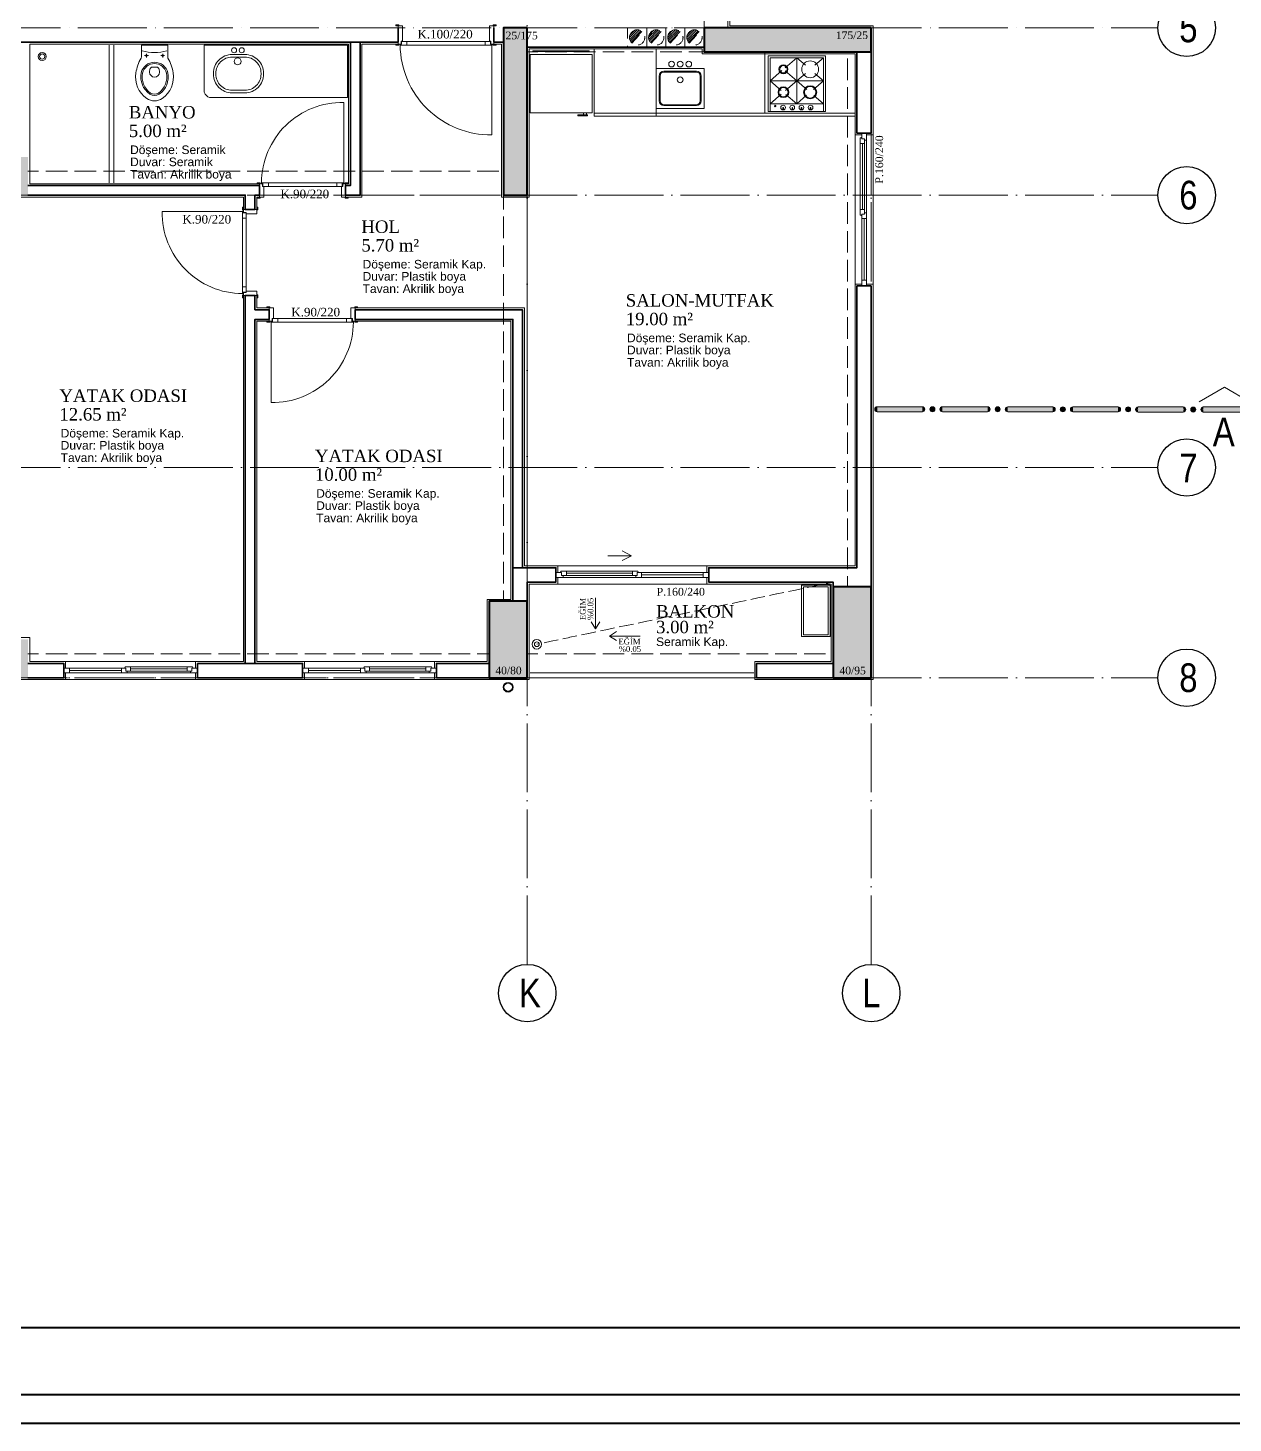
# Model space of a CAD drawing. Header units: millimetres. Extents: x 11587 to 81192, y -36083 to -25300.
# Drawn here: x 35299 to 36560, y -28300 to -26840 of the extents above; entities that cross this region are included whole.
import ezdxf

# ---------------------------------------------------------------- set-up
doc = ezdxf.new("R2010")
doc.units = ezdxf.units.MM
for name, pattern in [('AKS', [30, 24, -3, 0, -3]), ('IZDUSUM1', [20, 7.5, -5, 7.5, 0]), ('SEMBOL1', [260, 200, -15, 30, -15])]:
    doc.linetypes.add(name, pattern=pattern)
for name, color, linetype, lineweight in [('rtm-aks balon', 20, 'Continuous', 25), ('rtm-aks balon yazı', 7, 'Continuous', 20), ('rtm-aks yeni', 7, 'AKS', 20), ('rtm-antet-02', 140, 'Continuous', 40), ('rtm-cam', 141, 'Continuous', 9), ('rtm-duv tugla', 22, 'Continuous', 35), ('rtm-izdusum-üst ince', 8, 'IZDUSUM1', 5), ('rtm-kapı-ahsap', 35, 'Continuous', 13), ('rtm-mhl-yazı-adı', 150, 'Continuous', 30), ('rtm-mhl-yazı-m2', 7, 'Continuous', 20), ('rtm-mhl-yazı-malzeme', 253, 'Continuous', 13), ('rtm-pen-ahsap', 35, 'Continuous', 13), ('rtm-plan katmanı-04', 33, 'Continuous', 25), ('rtm-plan katmanı-05', 205, 'Continuous', 20), ('rtm-plan katmanı-07', 135, 'Continuous', 9), ('rtm-sembol balon baslik', 242, 'Continuous', 20), ('rtm-sembol kesit gör yazı', 7, 'Continuous', 20), ('rtm-sembol ok', 7, 'Continuous', 20), ('rtm-sıva', 252, 'Continuous', 15), ('rtm-tarama-betonarme', 51, 'Continuous', 15), ('rtm-tas_betonarme', 50, 'Continuous', 40), ('rtm-tefris vitrifiye', 9, 'Continuous', 9)]:
    doc.layers.add(name, color=color, linetype=linetype, lineweight=lineweight)
doc.styles.add('AKSYAZI', font='ARIALN.TTF')
doc.styles.add('ARIAL', font='times.ttf')
doc.styles.add('BASLIK', font='ARIALN.TTF')
doc.styles.get("Standard").update_dxf_attribs({"font": 'arial.ttf'})
doc.styles.add('VAZ-OLCU', font='times.ttf', dxfattribs={"height": 60})

# ---------------------------------------------------------------- blocks, each defined once
blk = doc.blocks.new('K-100')
at = {"layer": 'rtm-kapı-ahsap'}
for p, q in [((-34308.1, -13702.2), (-34307, -13702.2)), ((-34308.1, -13705.4), (-34308.1, -13702.2)), ((-34307, -13705.4), (-34308.1, -13705.4)), ((-34307, -13702.2), (-34307, -13705.4)), ((-34307, -13709.3), (-34307, -13704.8)), ((-34288, -13704.8), (-34307, -13704.8)), ((-34291, -13709.3), (-34307, -13709.3)), ((-34288, -13707.8), (-34291, -13707.8)), ((-34291, -13707.8), (-34291, -13709.3)), ((-34290.8, -13801.3), (-34290.8, -13708.3)), ((-34290.8, -13708.3), (-34287.9, -13708.3)), ((-34288, -13702.3), (-34288, -13705.4)), ((-34287, -13702.3), (-34288, -13702.3)), ((-34288, -13704.8), (-34288, -13707.8)), ((-34288, -13705.4), (-34287, -13705.4)), ((-34288, -13706.8), (-34287, -13706.8)), ((-34287.9, -13708.3), (-34287.9, -13706.8)), ((-34287, -13705.4), (-34287, -13702.3)), ((-34287, -13706.8), (-34287, -13802.8)), ((-34287, -13713.9), (-34290.8, -13713.9)), ((-34287, -13795.6), (-34290.8, -13795.6)), ((-34307, -13804.2), (-34308.1, -13804.2)), ((-34308.1, -13804.2), (-34308.1, -13807.3)), ((-34308.1, -13807.3), (-34307, -13807.3)), ((-34307, -13800.3), (-34307, -13804.8)), ((-34291, -13800.3), (-34307, -13800.3)), ((-34307, -13807.3), (-34307, -13804.2)), ((-34288, -13804.8), (-34307, -13804.8)), ((-34291, -13801.8), (-34291, -13800.3)), ((-34288, -13801.8), (-34291, -13801.8)), ((-34290.8, -13801.3), (-34287.9, -13801.3)), ((-34288, -13804.8), (-34288, -13801.8)), ((-34288, -13802.8), (-34287, -13802.8)), ((-34288, -13807.3), (-34288, -13804.2)), ((-34288, -13804.2), (-34287, -13804.2)), ((-34287, -13807.3), (-34288, -13807.3)), ((-34287.9, -13801.3), (-34287.9, -13802.8)), ((-34193, -13802.8), (-34287, -13802.8)), ((-34287, -13804.2), (-34287, -13807.3))]:
    blk.add_line(p, q, dxfattribs=at)
at = {"layer": 'rtm-kapı-ahsap', "const_width": 0.392}
blk.add_lwpolyline([(-34287.4, -13803.7, -1), (-34287.4, -13803.1, -1)], format="xyb", close=True, dxfattribs=at)
at = {"layer": 'rtm-kapı-ahsap'}
blk.add_arc((-34287.9, -13801.7), 94.9, 359.3332, 89.4605, dxfattribs=at)
blk = doc.blocks.new('rty')
at = {"layer": 'rtm-kapı-ahsap'}
for p, q in [((-58244.9, -62700.3), (-58243.8, -62700.3)), ((-58244.9, -62703.4), (-58244.9, -62700.3)), ((-58243.8, -62703.4), (-58244.9, -62703.4)), ((-58243.8, -62700.3), (-58243.8, -62703.4)), ((-58243.8, -62707.4), (-58243.8, -62702.9)), ((-58229.8, -62702.9), (-58243.8, -62702.9)), ((-58232.8, -62705.9), (-58232.8, -62707.4)), ((-58229.8, -62705.9), (-58232.8, -62705.9)), ((-58232.6, -62706.4), (-58232.6, -62789.4)), ((-58232.6, -62706.4), (-58229.7, -62706.4)), ((-58229.8, -62700.4), (-58229.8, -62703.4)), ((-58228.8, -62700.4), (-58229.8, -62700.4)), ((-58229.8, -62702.9), (-58229.8, -62705.9)), ((-58229.8, -62703.4), (-58228.8, -62703.4)), ((-58229.8, -62704.9), (-58228.8, -62704.9)), ((-58229.7, -62706.4), (-58229.7, -62704.9)), ((-58228.8, -62703.4), (-58228.8, -62700.4)), ((-58228.8, -62790.9), (-58228.8, -62704.9)), ((-58144.8, -62704.9), (-58228.8, -62704.9)), ((-58232.8, -62707.4), (-58243.8, -62707.4)), ((-58228.8, -62712), (-58232.6, -62712)), ((-58243.8, -62792.3), (-58244.9, -62792.3)), ((-58244.9, -62792.3), (-58244.9, -62795.4)), ((-58243.8, -62788.4), (-58243.8, -62792.9)), ((-58232.8, -62788.4), (-58243.8, -62788.4)), ((-58243.8, -62795.4), (-58243.8, -62792.3)), ((-58229.8, -62792.9), (-58243.8, -62792.9)), ((-58232.8, -62789.9), (-58232.8, -62788.4)), ((-58229.8, -62789.9), (-58232.8, -62789.9)), ((-58228.8, -62783.7), (-58232.6, -62783.7)), ((-58232.6, -62789.4), (-58229.7, -62789.4)), ((-58229.8, -62792.9), (-58229.8, -62789.9)), ((-58229.8, -62790.9), (-58228.8, -62790.9)), ((-58229.8, -62795.4), (-58229.8, -62792.3)), ((-58229.8, -62792.3), (-58228.8, -62792.3)), ((-58229.7, -62789.4), (-58229.7, -62790.9)), ((-58228.8, -62792.3), (-58228.8, -62795.4)), ((-58244.9, -62795.4), (-58243.8, -62795.4)), ((-58228.8, -62795.4), (-58229.8, -62795.4))]:
    blk.add_line(p, q, dxfattribs=at)
at = {"layer": 'rtm-kapı-ahsap', "const_width": 0.392}
blk.add_lwpolyline([(-58229.2, -62703.9, 1), (-58229.2, -62704.5, 1)], format="xyb", close=True, dxfattribs=at)
at = {"layer": 'rtm-kapı-ahsap'}
blk.add_arc((-58229.1, -62706.6), 84.3, 270.2011, 1.1472, dxfattribs=at)
blk = doc.blocks.new('KK')
at = {"layer": 'rtm-sembol balon baslik', "linetype": 'SEMBOL1'}
for p in [(41231.3, 7543.2), (41283.8, 7543.2)]:
    blk.add_line(p, (41257.6, 7558.4), dxfattribs=at)
at = {"layer": 'rtm-sembol balon baslik'}
for p, q in [((41279.6, 7537.7), (41232.3, 7537.7)), ((41347.8, 7537.7), (41300.6, 7537.7)), ((41416.1, 7537.8), (41368.8, 7537.8)), ((41484.3, 7537.8), (41437.1, 7537.8)), ((41552.6, 7537.9), (41505.3, 7537.9)), ((41620.8, 7537.9), (41573.6, 7537.9)), ((41279.6, 7532.4), (41232.3, 7532.4)), ((41347.8, 7532.4), (41300.6, 7532.4)), ((41416.1, 7532.6), (41368.8, 7532.6)), ((41484.3, 7532.6), (41437.1, 7532.6)), ((41552.6, 7532.7), (41505.3, 7532.7)), ((41620.8, 7532.7), (41573.6, 7532.7))]:
    blk.add_line(p, q, dxfattribs=at)
at = {"layer": 'rtm-sembol balon baslik', "const_width": 2.62}
for points in [[(41232.3, 7536.4, 0.414214), (41231, 7535, 1)], [(41231, 7535, 0.414214), (41232.3, 7533.7, 1)], [(41279.6, 7533.7, 0.414214), (41280.9, 7535, 0.414214), (41279.6, 7536.4, 1)], [(41300.6, 7536.4, 0.414214), (41299.3, 7535, 1)], [(41299.3, 7535, 0.414214), (41300.6, 7533.7, 1)], [(41347.8, 7533.7, 0.414214), (41349.1, 7535, 0.414214), (41347.8, 7536.4, 1)], [(41368.8, 7536.5, 0.414214), (41367.5, 7535.2, 1)], [(41367.5, 7535.2, 0.414214), (41368.8, 7533.9, 1)], [(41416.1, 7533.9, 0.414214), (41417.4, 7535.2, 0.414214), (41416.1, 7536.5, 1)], [(41437.1, 7536.5, 0.414214), (41435.8, 7535.2, 1)], [(41435.8, 7535.2, 0.414214), (41437.1, 7533.9, 1)], [(41484.3, 7533.9, 0.414214), (41485.6, 7535.2, 0.414214), (41484.3, 7536.5, 1)], [(41505.3, 7536.6, 0.414214), (41504, 7535.3, 1)], [(41504, 7535.3, 0.414214), (41505.3, 7534, 1)], [(41552.6, 7534, 0.414214), (41553.9, 7535.3, 0.414214), (41552.6, 7536.6, 1)], [(41573.6, 7536.6, 0.414214), (41572.3, 7535.3, 1)], [(41572.3, 7535.3, 0.414214), (41573.6, 7534, 1)], [(41620.8, 7534, 0.414214), (41622.1, 7535.3, 0.414214), (41620.8, 7536.6, 1)]]:
    blk.add_lwpolyline(points, format="xyb", dxfattribs=at)
for points in [[(41288.8, 7535, 1), (41291.4, 7535, 1)], [(41357, 7535.2, 1), (41359.6, 7535.2, 1)], [(41425.3, 7535.2, 1), (41427.9, 7535.2, 1)], [(41493.5, 7535.3, 1), (41496.1, 7535.3, 1)], [(41561.8, 7535.3, 1), (41564.4, 7535.3, 1)]]:
    blk.add_lwpolyline(points, format="xyb", close=True, dxfattribs=at)
at = {"layer": 'rtm-sembol balon baslik'}
for centre in [(41290.1, 7535), (41358.3, 7535.2), (41426.6, 7535.2), (41494.8, 7535.3), (41563.1, 7535.3)]:
    blk.add_circle(centre, 2.62, dxfattribs=at)
for centre, start, end in [((41232.3, 7535), 90, 270), ((41279.6, 7535), 270, 90), ((41300.6, 7535), 90, 270), ((41347.8, 7535), 270, 90), ((41368.8, 7535.2), 90, 270), ((41416.1, 7535.2), 270, 90), ((41437.1, 7535.2), 90, 270), ((41484.3, 7535.2), 270, 90), ((41505.3, 7535.3), 90, 270), ((41552.6, 7535.3), 270, 90), ((41573.6, 7535.3), 90, 270), ((41620.8, 7535.3), 270, 90)]:
    blk.add_arc(centre, 2.62, start, end, dxfattribs=at)
for points in [[(41232.3, 7537.7), (41232.3, 7532.4), (41279.6, 7537.7), (41279.6, 7532.4)], [(41300.6, 7537.7), (41300.6, 7532.4), (41347.8, 7537.7), (41347.8, 7532.4)], [(41368.8, 7537.8), (41368.8, 7532.6), (41416.1, 7537.8), (41416.1, 7532.6)], [(41437.1, 7537.8), (41437.1, 7532.6), (41484.3, 7537.8), (41484.3, 7532.6)], [(41505.3, 7537.9), (41505.3, 7532.7), (41552.6, 7537.9), (41552.6, 7532.7)], [(41573.6, 7537.9), (41573.6, 7532.7), (41620.8, 7537.9), (41620.8, 7532.7)]]:
    blk.add_trace(points, dxfattribs=at)

msp = doc.modelspace()

# ---------------------------------------------------------------- hatches: boundary and pattern name
at = {"layer": 'rtm-izdusum-üst ince', "ltscale": 1.5}
h = msp.add_hatch(dxfattribs=at)
h.set_pattern_fill('ANSI31', color=256, scale=0.5, angle=180, style=0)
h.set_pattern_definition([(225, (36380.9866, -26839.5514), (1.122532, -1.122532), [])])
edge = h.paths.add_edge_path()
edge.add_arc((35936.59, -26849.55), 8, 47.23741, 227.23741, ccw=False)
edge.add_line((35942.03, -26843.68), (35931.16, -26855.42))
h = msp.add_hatch(dxfattribs=at)
h.set_pattern_fill('ANSI31', color=256, scale=0.5, angle=180, style=0)
h.set_pattern_definition([(225, (36400.9866, -26839.5514), (1.122532, -1.122532), [])])
edge = h.paths.add_edge_path()
edge.add_arc((35956.59, -26849.55), 8, 47.23741, 227.23741, ccw=False)
edge.add_line((35962.03, -26843.68), (35951.16, -26855.42))
h = msp.add_hatch(dxfattribs=at)
h.set_pattern_fill('ANSI31', color=256, scale=0.5, angle=180, style=0)
h.set_pattern_definition([(225, (36420.9866, -26839.5514), (1.122532, -1.122532), [])])
edge = h.paths.add_edge_path()
edge.add_arc((35976.59, -26849.55), 8, 47.23741, 227.23741, ccw=False)
edge.add_line((35982.03, -26843.68), (35971.16, -26855.42))
h = msp.add_hatch(dxfattribs=at)
h.set_pattern_fill('ANSI31', color=256, scale=0.5, angle=180, style=0)
h.set_pattern_definition([(225, (36440.9866, -26839.5514), (1.122532, -1.122532), [])])
edge = h.paths.add_edge_path()
edge.add_arc((35996.59, -26849.55), 8, 47.23741, 227.23741, ccw=False)
edge.add_line((36002.03, -26843.68), (35991.16, -26855.42))
at = {"layer": 'rtm-tarama-betonarme'}
h = msp.add_hatch(dxfattribs=at)
h.set_pattern_fill('ANSI33', color=256, scale=2, style=0)
h.set_pattern_definition([(45, (21039.519, -4888.525), (-8.980256, 8.980256), []), (45, (21048.499, -4888.525), (-8.980256, 8.980256), [6.35, -3.175])])
h.paths.add_polyline_path([(34324.09, -27439.55), (34364.09, -27439.55), (34364.09, -27519.55), (34324.09, -27519.55)])
h.paths.add_polyline_path([(33911.59, -27479.55), (33991.59, -27479.55), (33991.59, -27519.55), (33911.59, -27519.55)])
h.paths.add_polyline_path([(34324.09, -26944.55), (34364.09, -26944.55), (34364.09, -27024.55), (34324.09, -27024.55)])
h.paths.add_polyline_path([(33961.59, -26944.55), (33996.59, -26944.55), (33996.59, -27024.55), (33961.59, -27024.55)])
h.paths.add_polyline_path([(33961.59, -26524.55), (33996.59, -26524.55), (33996.59, -26604.55), (33961.59, -26604.55)])
h.paths.add_polyline_path([(34324.09, -26524.55), (34364.09, -26524.55), (34364.09, -26604.55), (34324.09, -26604.55)])
h.paths.add_polyline_path([(34324.09, -26029.55), (34364.09, -26029.55), (34364.09, -26109.55), (34324.09, -26109.55)])
h.paths.add_polyline_path([(33911.59, -26029.55), (33991.59, -26029.55), (33991.59, -26069.55), (33911.59, -26069.55)])
h.paths.add_polyline_path([(34726.59, -26524.55), (34691.59, -26524.55), (34691.59, -26604.55), (34726.59, -26604.55)])
h.paths.add_polyline_path([(34726.59, -26944.55), (34691.59, -26944.55), (34691.59, -27024.55), (34726.59, -27024.55)])
h.paths.add_polyline_path([(34776.59, -27479.55), (34696.59, -27479.55), (34696.59, -27519.55), (34776.59, -27519.55)])
h.paths.add_polyline_path([(35299.09, -27479.55), (35219.09, -27479.55), (35219.09, -27519.55), (35299.09, -27519.55)])
h.paths.add_polyline_path([(35299.09, -26974.55), (35219.09, -26974.55), (35219.09, -27014.55), (35299.09, -27014.55)])
h.paths.add_polyline_path([(35299.09, -26534.55), (35219.09, -26534.55), (35219.09, -26574.55), (35299.09, -26574.55)])
h.paths.add_polyline_path([(34776.59, -26029.55), (34696.59, -26029.55), (34696.59, -26069.55), (34776.59, -26069.55)])
h.paths.add_polyline_path([(35299.09, -26029.55), (35219.09, -26029.55), (35219.09, -26069.55), (35299.09, -26069.55)])
h.paths.add_polyline_path([(35821.59, -26839.55), (35796.59, -26839.55), (35796.59, -27014.55), (35821.59, -27014.55)])
h.paths.add_polyline_path([(35821.59, -26534.55), (35796.59, -26534.55), (35796.59, -26709.55), (35821.59, -26709.55)])
h.paths.add_polyline_path([(36181.59, -26839.55), (36006.59, -26839.55), (36006.59, -26864.55), (36181.59, -26864.55)])
h.paths.add_polyline_path([(36181.59, -26684.55), (36006.59, -26684.55), (36006.59, -26709.55), (36181.59, -26709.55)])
h.paths.add_polyline_path([(35821.59, -26109.55), (35781.59, -26109.55), (35781.59, -26029.55), (35821.59, -26029.55)])
h.paths.add_polyline_path([(36181.59, -26124.55), (36141.59, -26124.55), (36141.59, -26029.55), (36181.59, -26029.55)])
h.paths.add_polyline_path([(35821.59, -27439.55), (35781.59, -27439.55), (35781.59, -27519.55), (35821.59, -27519.55)])
h.paths.add_polyline_path([(36181.59, -27424.55), (36141.59, -27424.55), (36141.59, -27519.55), (36181.59, -27519.55)])
h.paths.add_polyline_path([(33421.59, -27439.55), (33461.59, -27439.55), (33461.59, -27519.55), (33421.59, -27519.55)])
h.paths.add_polyline_path([(33131.59, -27439.55), (33171.59, -27439.55), (33171.59, -27519.55), (33131.59, -27519.55)])
h.paths.add_polyline_path([(33421.59, -26029.55), (33501.59, -26029.55), (33501.59, -26069.55), (33421.59, -26069.55)])
h.paths.add_polyline_path([(33091.59, -26029.55), (33171.59, -26029.55), (33171.59, -26069.55), (33091.59, -26069.55)])
h.paths.add_polyline_path([(32781.59, -26524.55), (32816.59, -26524.55), (32816.59, -26604.55), (32781.59, -26604.55)])
h.paths.add_polyline_path([(32781.59, -26944.55), (32816.59, -26944.55), (32816.59, -27024.55), (32781.59, -27024.55)])
h.paths.add_polyline_path([(32731.59, -27479.55), (32811.59, -27479.55), (32811.59, -27519.55), (32731.59, -27519.55)])
h.paths.add_polyline_path([(32209.09, -27479.55), (32289.09, -27479.55), (32289.09, -27519.55), (32209.09, -27519.55)])
h.paths.add_polyline_path([(32209.09, -26974.55), (32289.09, -26974.55), (32289.09, -27014.55), (32209.09, -27014.55)])
h.paths.add_polyline_path([(32209.09, -26534.55), (32289.09, -26534.55), (32289.09, -26574.55), (32209.09, -26574.55)])
h.paths.add_polyline_path([(32731.59, -26029.55), (32811.59, -26029.55), (32811.59, -26069.55), (32731.59, -26069.55)])
h.paths.add_polyline_path([(32209.09, -26029.55), (32289.09, -26029.55), (32289.09, -26069.55), (32209.09, -26069.55)])
h.paths.add_polyline_path([(31686.59, -26839.55), (31711.59, -26839.55), (31711.59, -27014.55), (31686.59, -27014.55)])
h.paths.add_polyline_path([(31686.59, -26534.55), (31711.59, -26534.55), (31711.59, -26709.55), (31686.59, -26709.55)])
h.paths.add_polyline_path([(31326.59, -26839.55), (31501.59, -26839.55), (31501.59, -26864.55), (31326.59, -26864.55)])
h.paths.add_polyline_path([(31326.59, -26684.55), (31501.59, -26684.55), (31501.59, -26709.55), (31326.59, -26709.55)])
h.paths.add_polyline_path([(31686.59, -26109.55), (31726.59, -26109.55), (31726.59, -26029.55), (31686.59, -26029.55)])
h.paths.add_polyline_path([(31326.59, -26124.55), (31366.59, -26124.55), (31366.59, -26029.55), (31326.59, -26029.55)])
h.paths.add_polyline_path([(31686.59, -27439.55), (31726.59, -27439.55), (31726.59, -27519.55), (31686.59, -27519.55)])
h.paths.add_polyline_path([(31326.59, -27424.55), (31366.59, -27424.55), (31366.59, -27519.55), (31326.59, -27519.55)])

# ---------------------------------------------------------------- linework, layer by layer
at = {"layer": 'rtm-aks balon'}
for centre in [(36511.59, -26839.55), (36511.59, -27014.55), (36511.59, -27299.55), (36511.59, -27519.55), (35821.59, -27849.55), (36181.59, -27849.55)]:
    msp.add_circle(centre, 30, dxfattribs=at)
at = {"layer": 'rtm-aks yeni', "ltscale": 3}
for p, q in [((35821.59, -27819.55), (35821.59, -25729.55)), ((36181.59, -27819.55), (36181.59, -25729.55)), ((31026.59, -26839.55), (36481.59, -26839.55)), ((31026.59, -27014.55), (36481.59, -27014.55)), ((31026.59, -27299.55), (36481.59, -27299.55)), ((31026.59, -27519.55), (36481.59, -27519.55))]:
    msp.add_line(p, q, dxfattribs=at)
at = {"layer": 'rtm-antet-02'}
for points in [[(30726.59, -25299.55), (30726.59, -28299.55), (36726.59, -28299.55), (36726.59, -25299.55), (30726.59, -25299.55)], [(30756.59, -28199.55), (36696.59, -28199.55)]]:
    msp.add_lwpolyline(points, dxfattribs=at)
msp.add_lwpolyline([(30756.59, -25329.55), (30756.59, -28269.55), (36696.59, -28269.55), (36696.59, -25329.55)], close=True, dxfattribs=at)
at = {"layer": 'rtm-cam'}
for p, q in [((36172.34, -26960.55), (36172.34, -27029.55)), ((36174.09, -27039.05), (36174.09, -27103.55)), ((35862.59, -27410.3), (35931.59, -27410.3)), ((35941.09, -27412.05), (36005.59, -27412.05)), ((35397.09, -27512.05), (35342.59, -27512.05)), ((35465.59, -27510.3), (35406.59, -27510.3)), ((35647.09, -27512.05), (35592.59, -27512.05)), ((35715.59, -27510.3), (35656.59, -27510.3))]:
    msp.add_line(p, q, dxfattribs=at)
at = {"layer": 'rtm-duv tugla'}
for points in [[(35686.59, -26854.55), (35686.59, -26839.55)], [(35786.59, -26854.55), (35786.59, -26839.55)], [(35686.59, -26854.55), (34831.59, -26854.55)], [(35636.59, -26854.55), (35636.59, -27004.55), (35631.59, -27004.55), (35631.59, -27014.55), (35646.59, -27014.55), (35646.59, -26854.55)], [(35796.59, -26854.55), (35786.59, -26854.55)], [(36006.59, -26859.55), (35821.59, -26859.55)], [(36166.59, -26949.55), (36166.59, -26864.55)], [(36181.59, -26949.55), (36181.59, -26864.55)], [(36181.59, -26949.55), (36166.59, -26949.55)], [(35299.09, -27014.55), (35526.59, -27014.55), (35526.59, -27029.55), (35536.59, -27029.55), (35536.59, -27014.55), (35541.59, -27014.55), (35541.59, -27004.55), (35299.09, -27004.55)], [(36141.59, -27424.55), (36141.59, -27419.55), (36011.59, -27419.55), (36011.59, -27404.55), (36166.59, -27404.55), (36166.59, -27109.55)], [(36181.59, -27109.55), (36166.59, -27109.55)], [(36181.59, -27424.55), (36181.59, -27109.55)], [(35536.59, -27504.55), (35536.59, -27144.55), (35551.59, -27144.55), (35551.59, -27134.55), (35536.59, -27134.55), (35536.59, -27119.55), (35526.59, -27119.55), (35526.59, -27504.55)], [(35806.59, -27404.55), (35806.59, -27144.55), (35641.59, -27144.55), (35641.59, -27134.55), (35816.59, -27134.55), (35816.59, -27404.55)], [(35821.59, -27439.55), (35821.59, -27419.55), (35851.59, -27419.55), (35851.59, -27404.55), (35806.59, -27404.55), (35806.59, -27439.55)], [(35299.09, -27519.55), (35336.59, -27519.55), (35336.59, -27504.55), (35299.09, -27504.55)], [(35781.59, -27504.55), (35726.59, -27504.55), (35726.59, -27519.55), (35781.59, -27519.55)], [(35726.59, -27504.55), (35726.59, -27519.55)], [(36141.59, -27519.55), (36061.59, -27519.55), (36061.59, -27504.55), (36141.59, -27504.55)]]:
    msp.add_lwpolyline(points, dxfattribs=at)
msp.add_lwpolyline([(35476.59, -27504.55), (35476.59, -27519.55), (35586.59, -27519.55), (35586.59, -27504.55)], close=True, dxfattribs=at)
at = {"layer": 'rtm-izdusum-üst ince', "ltscale": 1.5}
for points in [[(36006.59, -26839.55), (36006.59, -26709.55)], [(36031.59, -26839.55), (36031.59, -26709.55)], [(35926.59, -26839.55), (35926.59, -26859.55), (35946.59, -26859.55), (35946.59, -26839.55), (35926.59, -26839.55)], [(35931.16, -26855.42), (35942.03, -26843.68)], [(35946.59, -26839.55), (35946.59, -26859.55), (35966.59, -26859.55), (35966.59, -26839.55), (35946.59, -26839.55)], [(35951.16, -26855.42), (35962.03, -26843.68)], [(35966.59, -26839.55), (35966.59, -26859.55), (35986.59, -26859.55), (35986.59, -26839.55), (35966.59, -26839.55)], [(35971.16, -26855.42), (35982.03, -26843.68)], [(35986.59, -26839.55), (35986.59, -26859.55), (36006.59, -26859.55), (36006.59, -26839.55), (35986.59, -26839.55)], [(35991.16, -26855.42), (36002.03, -26843.68)], [(35821.59, -26864.55), (36006.59, -26864.55)], [(36156.59, -27424.55), (36156.59, -26864.55)], [(36181.59, -27424.55), (36181.59, -26864.55)], [(35299.09, -26989.55), (35796.59, -26989.55)], [(35299.09, -27014.55), (35796.59, -27014.55)], [(35796.59, -27439.55), (35796.59, -27014.55)], [(35821.59, -27439.55), (35821.59, -27014.55)], [(35299.09, -27494.55), (35781.59, -27494.55)], [(35821.59, -27494.55), (36141.59, -27494.55)], [(35299.09, -27519.55), (35781.59, -27519.55)], [(35821.59, -27519.55), (36141.59, -27519.55)]]:
    msp.add_lwpolyline(points, dxfattribs=at)
at = {"layer": 'rtm-izdusum-üst ince'}
msp.add_lwpolyline([(36141.59, -27419.55), (35831.59, -27484.55)], dxfattribs=at)
at = {"layer": 'rtm-izdusum-üst ince', "ltscale": 1.5}
for centre in [(35936.59, -26849.55), (35956.59, -26849.55), (35976.59, -26849.55), (35996.59, -26849.55)]:
    msp.add_circle(centre, 8, dxfattribs=at)
at = {"layer": 'rtm-pen-ahsap'}
for p, q in [((36171.59, -26949.55), (36171.59, -26955.55)), ((36176.59, -26957.05), (36176.59, -26949.55)), ((36170.09, -26954.92), (36170.09, -26960.55)), ((36170.09, -27029.55), (36170.09, -26960.55)), ((36174.59, -26960.55), (36170.09, -26960.55)), ((36174.59, -26955.55), (36171.59, -26955.55)), ((36174.59, -26955.55), (36174.59, -26960.55)), ((36176.59, -26957.05), (36174.59, -26957.05)), ((36174.59, -27029.55), (36174.59, -26960.55)), ((36170.09, -27035.18), (36170.09, -27029.55)), ((36174.59, -27029.55), (36170.09, -27029.55)), ((36171.59, -27034.55), (36171.59, -27039.05)), ((36174.59, -27034.55), (36171.59, -27034.55)), ((36171.59, -27098.55), (36171.59, -27039.05)), ((36176.59, -27039.05), (36171.59, -27039.05)), ((36174.59, -27034.55), (36174.59, -27029.55)), ((36174.59, -27033.05), (36176.59, -27033.05)), ((36176.59, -27040.55), (36176.59, -27033.05)), ((36176.59, -27040.55), (36176.59, -27109.55)), ((36171.59, -27098.55), (36171.59, -27104.18)), ((36176.59, -27103.55), (36171.59, -27103.55)), ((36171.59, -27109.55), (36171.59, -27103.55)), ((35851.59, -27409.55), (35857.59, -27409.55)), ((35859.09, -27414.55), (35851.59, -27414.55)), ((35856.96, -27408.05), (35862.59, -27408.05)), ((35857.59, -27412.55), (35857.59, -27409.55)), ((35857.59, -27412.55), (35862.59, -27412.55)), ((35859.09, -27414.55), (35859.09, -27412.55)), ((35931.59, -27408.05), (35862.59, -27408.05)), ((35862.59, -27412.55), (35862.59, -27408.05)), ((35931.59, -27412.55), (35862.59, -27412.55)), ((35937.23, -27408.05), (35931.59, -27408.05)), ((35931.59, -27412.55), (35931.59, -27408.05)), ((35936.59, -27412.55), (35931.59, -27412.55)), ((35935.09, -27412.55), (35935.09, -27414.55)), ((35942.59, -27414.55), (35935.09, -27414.55)), ((35936.59, -27409.55), (35941.09, -27409.55)), ((35936.59, -27412.55), (35936.59, -27409.55)), ((36000.59, -27409.55), (35941.09, -27409.55)), ((35941.09, -27414.55), (35941.09, -27409.55)), ((35942.59, -27414.55), (36011.59, -27414.55)), ((36000.59, -27409.55), (36006.23, -27409.55)), ((36005.59, -27414.55), (36005.59, -27409.55)), ((36011.59, -27409.55), (36005.59, -27409.55)), ((35336.59, -27509.55), (35342.59, -27509.55)), ((35395.59, -27514.55), (35336.59, -27514.55)), ((35347.59, -27509.55), (35341.96, -27509.55)), ((35342.59, -27514.55), (35342.59, -27509.55)), ((35347.59, -27509.55), (35397.09, -27509.55)), ((35395.59, -27514.55), (35403.09, -27514.55)), ((35401.59, -27509.55), (35397.09, -27509.55)), ((35397.09, -27514.55), (35397.09, -27509.55)), ((35400.96, -27508.05), (35406.59, -27508.05)), ((35401.59, -27512.55), (35401.59, -27509.55)), ((35401.59, -27512.55), (35406.59, -27512.55)), ((35403.09, -27512.55), (35403.09, -27514.55)), ((35406.59, -27508.05), (35465.59, -27508.05)), ((35406.59, -27512.55), (35406.59, -27508.05)), ((35406.59, -27512.55), (35465.59, -27512.55)), ((35471.23, -27508.05), (35465.59, -27508.05)), ((35465.59, -27512.55), (35465.59, -27508.05)), ((35470.59, -27512.55), (35465.59, -27512.55)), ((35469.09, -27514.55), (35469.09, -27512.55)), ((35469.09, -27514.55), (35476.59, -27514.55)), ((35476.59, -27509.55), (35470.59, -27509.55)), ((35470.59, -27512.55), (35470.59, -27509.55)), ((35586.59, -27509.55), (35592.59, -27509.55)), ((35645.59, -27514.55), (35586.59, -27514.55)), ((35597.59, -27509.55), (35591.96, -27509.55)), ((35592.59, -27514.55), (35592.59, -27509.55)), ((35597.59, -27509.55), (35647.09, -27509.55)), ((35645.59, -27514.55), (35653.09, -27514.55)), ((35651.59, -27509.55), (35647.09, -27509.55)), ((35647.09, -27514.55), (35647.09, -27509.55)), ((35650.96, -27508.05), (35656.59, -27508.05)), ((35651.59, -27512.55), (35651.59, -27509.55)), ((35651.59, -27512.55), (35656.59, -27512.55)), ((35653.09, -27512.55), (35653.09, -27514.55)), ((35656.59, -27508.05), (35715.59, -27508.05)), ((35656.59, -27512.55), (35656.59, -27508.05)), ((35656.59, -27512.55), (35715.59, -27512.55)), ((35721.23, -27508.05), (35715.59, -27508.05)), ((35715.59, -27512.55), (35715.59, -27508.05)), ((35720.59, -27512.55), (35715.59, -27512.55)), ((35719.09, -27514.55), (35719.09, -27512.55)), ((35719.09, -27514.55), (35726.59, -27514.55)), ((35726.59, -27509.55), (35720.59, -27509.55)), ((35720.59, -27512.55), (35720.59, -27509.55))]:
    msp.add_line(p, q, dxfattribs=at)
for points in [[(36170.09, -26954.92), (36171.59, -26954.05)], [(36170.09, -27035.18), (36171.59, -27036.05)], [(35856.96, -27408.05), (35856.09, -27409.55)], [(35937.23, -27408.05), (35938.1, -27409.55)], [(35400.96, -27508.05), (35400.09, -27509.55)], [(35471.23, -27508.05), (35472.1, -27509.55)], [(35650.96, -27508.05), (35650.09, -27509.55)], [(35721.23, -27508.05), (35722.1, -27509.55)]]:
    msp.add_lwpolyline(points, dxfattribs=at)
at = {"layer": 'rtm-plan katmanı-04'}
for radius in [5, 4.5]:
    msp.add_circle((35801.59, -27529.55), radius, dxfattribs=at)
at = {"layer": 'rtm-plan katmanı-05', "ltscale": 0.6}
for points in [[(36164.59, -27107.55), (36164.59, -26951.55)], [(36183.59, -27107.55), (36183.59, -26951.55)], [(36009.59, -27402.55), (35853.59, -27402.55)], [(36009.59, -27421.55), (35853.59, -27421.55)], [(35338.59, -27502.55), (35474.59, -27502.55)], [(35588.59, -27502.55), (35724.59, -27502.55)], [(35338.59, -27521.55), (35474.59, -27521.55)], [(35588.59, -27521.55), (35724.59, -27521.55)]]:
    msp.add_lwpolyline(points, dxfattribs=at)
at = {"layer": 'rtm-plan katmanı-05'}
for points in [[(35824.59, -27514.55), (36058.59, -27514.55)], [(35824.59, -27519.55), (36058.59, -27519.55)]]:
    msp.add_lwpolyline(points, dxfattribs=at)
for radius in [5, 2.5]:
    msp.add_circle((35831.59, -27484.55), radius, dxfattribs=at)
at = {"layer": 'rtm-plan katmanı-07'}
for points in [[(36176.59, -27033.05), (36176.59, -26957.05)], [(35935.09, -27414.55), (35859.09, -27414.55)], [(35403.09, -27514.55), (35469.09, -27514.55)], [(35653.09, -27514.55), (35719.09, -27514.55)]]:
    msp.add_lwpolyline(points, dxfattribs=at)
at = {"layer": 'rtm-sembol ok'}
for points in [[(35930.75, -27391.86), (35920.75, -27386.86)], [(35905.75, -27391.86), (35930.75, -27391.86)], [(35930.75, -27391.86), (35920.75, -27396.86)], [(35893.02, -27436), (35893.02, -27468.32)], [(35893.02, -27468.32), (35888.36, -27460.92)], [(35893.02, -27468.32), (35897.69, -27460.92)], [(35907.54, -27475.93), (35914.94, -27471.26)], [(35939.87, -27475.93), (35907.54, -27475.93)], [(35907.54, -27475.93), (35914.94, -27480.6)]]:
    msp.add_lwpolyline(points, dxfattribs=at)
at = {"layer": 'rtm-sıva'}
for points in [[(36183.59, -26951.55), (36183.59, -26837.55), (36033.59, -26837.55), (36033.59, -26822.55), (36026.59, -26822.55)], [(35631.59, -27002.55), (35634.59, -27002.55), (35634.59, -26856.55), (35301.09, -26856.55), (35301.09, -27002.55), (35541.59, -27002.55)], [(35686.59, -26856.55), (35648.59, -26856.55), (35648.59, -27016.55), (35631.59, -27016.55)], [(36164.59, -26951.55), (36164.59, -26866.55), (36004.59, -26866.55), (36004.59, -26861.55), (35823.59, -26861.55), (35823.59, -27016.55), (35794.59, -27016.55), (35794.59, -26856.55), (35786.59, -26856.55)], [(36171.59, -26951.55), (36164.59, -26951.55)], [(36183.59, -26951.55), (36176.59, -26951.55)], [(35524.59, -27029.55), (35524.59, -27016.55), (35268.59, -27016.55), (35268.59, -27477.55), (35301.09, -27477.55), (35301.09, -27502.55), (35338.59, -27502.55), (35338.59, -27509.55)], [(35538.59, -27029.55), (35538.59, -27016.55), (35541.59, -27016.55)], [(36009.59, -27409.55), (36009.59, -27402.55), (36164.59, -27402.55), (36164.59, -27107.55)], [(36009.59, -27414.55), (36009.59, -27421.55), (36139.59, -27421.55), (36139.59, -27502.55), (36059.59, -27502.55), (36059.59, -27521.55), (36183.59, -27521.55), (36183.59, -27107.55)], [(36171.59, -27107.55), (36164.59, -27107.55)], [(36183.59, -27107.55), (36176.59, -27107.55)], [(35474.59, -27509.55), (35474.59, -27502.55), (35524.59, -27502.55), (35524.59, -27119.55)], [(35538.59, -27119.55), (35538.59, -27132.55), (35551.59, -27132.55)], [(35641.59, -27132.55), (35818.59, -27132.55), (35818.59, -27402.55), (35853.59, -27402.55), (35853.59, -27409.55)], [(35551.59, -27146.55), (35538.59, -27146.55), (35538.59, -27502.55), (35588.59, -27502.55), (35588.59, -27509.55)], [(35724.59, -27509.55), (35724.59, -27502.55), (35779.59, -27502.55), (35779.59, -27437.55), (35804.59, -27437.55), (35804.59, -27146.55), (35641.59, -27146.55)], [(35724.59, -27514.55), (35724.59, -27521.55), (35823.59, -27521.55), (35823.59, -27421.55), (35853.59, -27421.55), (35853.59, -27414.55)], [(35338.59, -27514.55), (35338.59, -27521.55), (35179.59, -27521.55), (35179.59, -27514.55)], [(35474.59, -27514.55), (35474.59, -27521.55), (35588.59, -27521.55), (35588.59, -27514.55)], [(35474.59, -27514.55), (35474.59, -27521.55), (35588.59, -27521.55), (35588.59, -27514.55)], [(35474.59, -27514.55), (35474.59, -27521.55), (35588.59, -27521.55), (35588.59, -27514.55)]]:
    msp.add_lwpolyline(points, dxfattribs=at)
at = {"layer": 'rtm-tas_betonarme'}
for points in [[(35821.59, -26839.55), (35796.59, -26839.55), (35796.59, -27014.55), (35821.59, -27014.55)], [(36181.59, -26839.55), (36006.59, -26839.55), (36006.59, -26864.55), (36181.59, -26864.55)], [(36181.59, -27424.55), (36141.59, -27424.55), (36141.59, -27519.55), (36181.59, -27519.55)], [(35821.59, -27439.55), (35781.59, -27439.55), (35781.59, -27519.55), (35821.59, -27519.55)]]:
    msp.add_lwpolyline(points, close=True, dxfattribs=at)
at = {"layer": 'rtm-tefris vitrifiye'}
for p, q in [((35417.85, -26857.55), (35445.34, -26857.55)), ((35417.85, -26870.14), (35417.85, -26857.55)), ((35445.34, -26870.14), (35445.34, -26857.55)), ((35886.5, -26863.41), (35827.5, -26863.41)), ((35827.5, -26863.41), (35827.5, -26864.41)), ((35886.5, -26864.41), (35886.5, -26863.41)), ((35421.23, -26868.55), (35425.14, -26868.55)), ((35423.07, -26866.68), (35423.07, -26870.39)), ((35441.96, -26868.55), (35438.05, -26868.55)), ((35440.12, -26866.68), (35440.12, -26870.39)), ((35824.5, -26928.41), (35824.5, -26867.41)), ((35824.5, -26867.41), (35889.5, -26867.41)), ((35827.5, -26864.41), (35886.5, -26864.41)), ((35889.5, -26867.41), (35889.5, -26928.41)), ((36073.62, -26868.89), (36073.62, -26926.89)), ((36073.62, -26868.89), (36133.62, -26868.89)), ((36075.62, -26870.89), (36131.62, -26870.89)), ((36075.62, -26870.89), (36075.62, -26926.89)), ((36091.43, -26881.35), (36103.62, -26870.89)), ((36103.62, -26870.89), (36112.59, -26878.58)), ((36103.62, -26870.89), (36103.62, -26918.89)), ((36122.65, -26878.58), (36131.62, -26870.89)), ((36131.62, -26870.89), (36131.62, -26918.89)), ((35433.76, -26880.65), (35429.43, -26880.65)), ((35956.59, -26923.89), (35956.59, -26881.89)), ((35956.59, -26881.89), (36006.59, -26881.89)), ((35959.59, -26915.89), (35959.59, -26889.89)), ((35960.59, -26915.89), (35960.59, -26889.89)), ((35964.59, -26884.89), (35998.59, -26884.89)), ((35964.59, -26885.89), (35998.59, -26885.89)), ((36002.59, -26915.89), (36002.59, -26889.89)), ((36003.59, -26915.89), (36003.59, -26889.89)), ((36006.59, -26923.89), (36006.59, -26881.89)), ((36088.03, -26884.25), (36075.62, -26894.89)), ((36103.62, -26894.89), (36091.39, -26884.41)), ((36112.59, -26887.21), (36103.62, -26894.89)), ((36131.62, -26894.89), (36122.65, -26887.21)), ((36075.62, -26894.89), (36087.31, -26904.91)), ((36075.62, -26894.89), (36131.62, -26894.89)), ((36103.62, -26894.89), (36091.92, -26904.93)), ((36103.62, -26894.89), (36114.08, -26903.86)), ((36131.62, -26894.89), (36121, -26904)), ((35998.59, -26919.89), (35964.59, -26919.89)), ((35998.59, -26920.89), (35964.59, -26920.89)), ((36087.14, -26909.02), (36075.62, -26918.89)), ((36075.62, -26918.89), (36131.62, -26918.89)), ((36092.25, -26909.15), (36103.62, -26918.89)), ((36113.91, -26910.07), (36103.62, -26918.89)), ((36121.4, -26910.13), (36131.62, -26918.89)), ((36131.62, -26918.89), (36131.62, -26926.89)), ((35874.5, -26930.41), (35874.5, -26931.41)), ((35884.5, -26930.41), (35874.5, -26930.41)), ((35874.5, -26931.41), (35884.5, -26931.41)), ((35880.5, -26928.41), (35880.5, -26930.41)), ((35883.5, -26928.41), (35883.5, -26930.41)), ((35884.5, -26931.41), (35884.5, -26930.41)), ((35891.59, -26931.89), (36164.59, -26931.89)), ((36006.59, -26923.89), (35956.59, -26923.89)), ((36073.62, -26926.89), (36133.62, -26926.89)), ((36089.58, -26922.92), (36089.04, -26922.92)), ((36089.04, -26922.92), (36089.04, -26925.38)), ((36089.58, -26925.38), (36089.58, -26922.92)), ((36099.17, -26922.92), (36098.63, -26922.92)), ((36098.63, -26922.92), (36098.63, -26925.38)), ((36099.17, -26925.38), (36099.17, -26922.92)), ((36108.75, -26922.92), (36108.21, -26922.92)), ((36108.21, -26922.92), (36108.21, -26925.38)), ((36108.75, -26925.38), (36108.75, -26922.92)), ((36118.34, -26922.92), (36117.8, -26922.92)), ((36117.8, -26922.92), (36117.8, -26925.38)), ((36118.34, -26925.38), (36118.34, -26922.92))]:
    msp.add_line(p, q, dxfattribs=at)
for points in [[(35384.09, -26857.55), (35384.09, -27001.55)], [(35389.09, -26857.55), (35389.09, -27001.55)], [(35891.59, -26931.89), (35891.59, -26861.55)], [(35956.59, -26931.89), (35956.59, -26861.55)], [(36070.21, -26864.55), (36070.21, -26928.89)], [(36133.62, -26868.89), (36133.62, -26926.89)], [(35889.5, -26928.41), (35824.5, -26928.41)], [(35891.59, -26928.89), (36164.59, -26928.89)]]:
    msp.add_lwpolyline(points, dxfattribs=at)
for points in [[(35633.59, -26912.55), (35489.18, -26912.55, -0.2032744), (35483.59, -26906.97), (35483.59, -26857.55), (35633.59, -26857.55), (35633.59, -26912.55)], [(35493.13, -26887.92), (35493.13, -26887.02, -0.4142136), (35512.73, -26867.42), (35526.12, -26867.42, -0.4142136), (35545.72, -26887.02), (35545.72, -26887.92, -0.4142136), (35526.12, -26907.52), (35512.73, -26907.52, -0.4142136)], [(35495.8, -26887.92), (35495.8, -26887.02, -0.4142136), (35512.73, -26870.1), (35526.12, -26870.1, -0.4142136), (35543.05, -26887.02), (35543.05, -26887.92, -0.4142136), (35526.12, -26904.84), (35512.73, -26904.84, -0.4142136)]]:
    msp.add_lwpolyline(points, format="xyb", close=True, dxfattribs=at)
for points in [[(36138.59, -27476.55), (36108.59, -27476.55), (36108.59, -27422.55), (36138.59, -27422.55)], [(36136.59, -27474.55), (36110.59, -27474.55), (36110.59, -27424.55), (36136.59, -27424.55)]]:
    msp.add_lwpolyline(points, close=True, dxfattribs=at)
for centre, radius in [((35514.86, -26862.97), 2.67), ((35522.87, -26862.97), 2.67), ((35314.09, -26869.55), 4.25), ((35314.09, -26869.55), 2.75), ((35423.07, -26868.55), 0.825), ((35440.12, -26868.55), 0.825), ((35518.59, -26874.55), 3.56), ((35972.59, -26877.39), 3), ((35981.59, -26877.39), 3), ((35990.59, -26877.39), 3), ((36089.62, -26882.89), 4.63), ((36117.62, -26882.89), 8.84), ((35981.59, -26893.89), 3), ((36089.62, -26882.89), 3.84), ((36089.62, -26906.89), 5.63), ((36089.62, -26906.89), 4.84), ((36117.62, -26906.89), 6.84), ((36117.62, -26906.89), 6.05), ((36081.04, -26921.32), 0.75), ((36089.31, -26922.89), 2.5), ((36098.9, -26922.89), 2.5), ((36108.48, -26922.89), 2.5), ((36118.07, -26922.89), 2.5)]:
    msp.add_circle(centre, radius, dxfattribs=at)
for centre, radius, start, end in [((35431.59, -26821.36), 44, 252.84729, 287.15268), ((35455.63, -26893.3), 44, 149.90538, 171.23608), ((35415.65, -26870.14), 2.2, 329.90538, 0), ((35431.67, -26889.78), 14.3, 90.2662, 167.18786), ((35431.67, -26889.78), 12.87, 90.2662, 167.18786), ((35431.52, -26889.78), 12.87, 12.81214, 89.7338), ((35431.52, -26889.78), 14.3, 12.81214, 89.7338), ((35447.54, -26870.14), 2.2, 180, 210.09462), ((35407.56, -26893.3), 44, 8.76392, 30.09462), ((35439.29, -26890.94), 27.5, 170.50823, 235.09555), ((35439.29, -26890.94), 22, 168.5694, 234.81148), ((35439.29, -26890.94), 20.57, 168.5694, 234.81148), ((35439.4, -26885.55), 12.95, 167.82692, 183.31203), ((35431.57, -26885.88), 5.12, 180, 269.73777), ((35429.43, -26883.4), 2.75, 90, 167.82692), ((35431.62, -26885.88), 5.11, 270.26223, 0), ((35433.76, -26883.4), 2.75, 12.17308, 90), ((35423.89, -26890.94), 20.57, 305.18852, 11.4306), ((35423.79, -26885.55), 12.95, 356.68797, 12.17308), ((35423.89, -26890.94), 22, 305.18852, 11.4306), ((35423.89, -26890.94), 27.5, 304.90445, 9.49177), ((35964.59, -26889.89), 5, 90, 180), ((35964.59, -26889.89), 4, 90, 180), ((35998.59, -26889.89), 5, 0, 90), ((35998.59, -26889.89), 4, 0, 90), ((35431.59, -26901), 7.92, 237.83247, 302.16749), ((35431.59, -26901), 14.85, 237.23949, 302.76051), ((35431.59, -26901), 9.35, 237.83247, 302.16749), ((35964.59, -26915.89), 5, 180, 270), ((35964.59, -26915.89), 4, 180, 270), ((35998.59, -26915.89), 4, 270, 0), ((35998.59, -26915.89), 5, 270, 0)]:
    msp.add_arc(centre, radius, start, end, dxfattribs=at)

# ---------------------------------------------------------------- block references
at = {"layer": 'rtm-izdusum-üst ince', "xscale": -1}
msp.add_blockref('KK', (77808.61, -34773.89), dxfattribs=at)
msp.add_blockref('KK', (77808.61, -34773.89), dxfattribs=at)
at = {"layer": 'rtm-kapı-ahsap', "xscale": -1}
for name, p, rotation in [('K-100', (21981.8, -61144.53), 90), ('rty', (98334.46, 31227.23), 270), ('rty', (-27151.28, -85376.33), 90)]:
    msp.add_blockref(name, p, dxfattribs=dict(at, rotation=rotation))
msp.add_blockref('rty', (-22705.19, 35673.32), dxfattribs=at)

# ---------------------------------------------------------------- texts
at = {"layer": 'rtm-aks balon yazı', "char_height": 30, "width": 27.7214, "attachment_point": 7, "style": 'AKSYAZI'}
for s, insert in [('5', (36503.84, -26854.97)), ('6', (36503.84, -27029.97)), ('7', (36503.84, -27314.97)), ('8', (36503.84, -27534.97)), ('K', (35812.85, -27864.32)), ('L', (36172.14, -27864.32))]:
    msp.add_mtext(s, dxfattribs=dict(at, insert=insert))
at = {"layer": 'rtm-mhl-yazı-adı', "style": 'ARIAL'}
for s, height, p in [('BANYO', 13, (35404.73, -26934.3)), ('HOL', 13, (35648.02, -27054.06)), ('SALON-MUTFAK', 13, (35924.72, -27131.17)), ('YATAK ODASI', 13, (35332.07, -27230.91)), ('YATAK ODASI', 13, (35599.45, -27293.97)), ('BALKON', 13, (35956.39, -27456.59)), ('EĞİM', 6, (35916.97, -27484.72)), ('%%%0.05', 6, (35917.31, -27492.49))]:
    msp.add_text(s, height=height, dxfattribs=at).set_placement(p)
for s, p in [('EĞİM', (35882.72, -27459.27)), ('%%%0.05', (35890.71, -27459.27))]:
    msp.add_text(s, height=6, rotation=90, dxfattribs=at).set_placement(p)
at = {"layer": 'rtm-mhl-yazı-m2', "style": 'ARIAL'}
for s, height, p in [('25/175', 8, (35798.98, -26851.47)), ('175/25', 8, (36144.59, -26851.22)), ('5.00 m² ', 13, (35404.73, -26953.79)), ('5.70 m² ', 13, (35648.02, -27073.55)), ('19.00 m² ', 13, (35924.72, -27150.66)), ('12.65 m² ', 13, (35332.07, -27250.4)), ('10.00 m² ', 13, (35599.45, -27313.46)), ('3.00 m² ', 13, (35956.39, -27473)), ('40/80', 8, (35788.23, -27515.98)), ('40/95', 8, (36148.31, -27515.98))]:
    msp.add_text(s, height=height, dxfattribs=at).set_placement(p)
at = {"layer": 'rtm-mhl-yazı-malzeme', "style": 'VAZ-OLCU'}
for s, height, rotation, p in [('K.100/220', 9, 359.9602, (35706.73, -26850.59)), ('P.160/240', 8.192, 89.9602, (36193.97, -27002.53)), ('K.90/220', 9, 359.9602, (35563.34, -27017.8)), ('K.90/220', 9, 359.9602, (35460.78, -27044.27)), ('K.90/220', 9, 359.9602, (35574.75, -27141.45)), ('P.160/240', 8.192, 359.9602, (35956.94, -27433.7))]:
    msp.add_text(s, height=height, rotation=rotation, dxfattribs=at).set_placement(p)
at = {"layer": 'rtm-mhl-yazı-malzeme'}
for s, p in [('Döşeme: Seramik', (35406.01, -26971.57)), ('Duvar: Seramik', (35406.01, -26984.23)), ('Tavan: Akrilik boya ', (35406.01, -26997.17)), ('Döşeme: Seramik Kap.', (35649.3, -27091.32)), ('Duvar: Plastik boya ', (35649.3, -27103.99)), ('Tavan: Akrilik boya ', (35649.3, -27116.92)), ('Döşeme: Seramik Kap.', (35926.01, -27168.43)), ('Tavan: Akrilik boya ', (35926.01, -27194.03)), ('Duvar: Plastik boya ', (35926.01, -27181.1)), ('Döşeme: Seramik Kap.', (35333.36, -27268.17)), ('Duvar: Plastik boya ', (35333.36, -27280.84)), ('Tavan: Akrilik boya ', (35333.36, -27293.77)), ('Döşeme: Seramik Kap.', (35600.74, -27331.24)), ('Duvar: Plastik boya ', (35600.74, -27343.9)), ('Tavan: Akrilik boya ', (35600.74, -27356.84)), ('Seramik Kap.', (35956.39, -27486.41))]:
    msp.add_text(s, height=9, dxfattribs=at).set_placement(p)
at = {"layer": 'rtm-sembol kesit gör yazı', "style": 'BASLIK'}
msp.add_text('A', height=30, dxfattribs=at).set_placement((36538.91, -27277.28))

doc.saveas('drawing.dxf')
